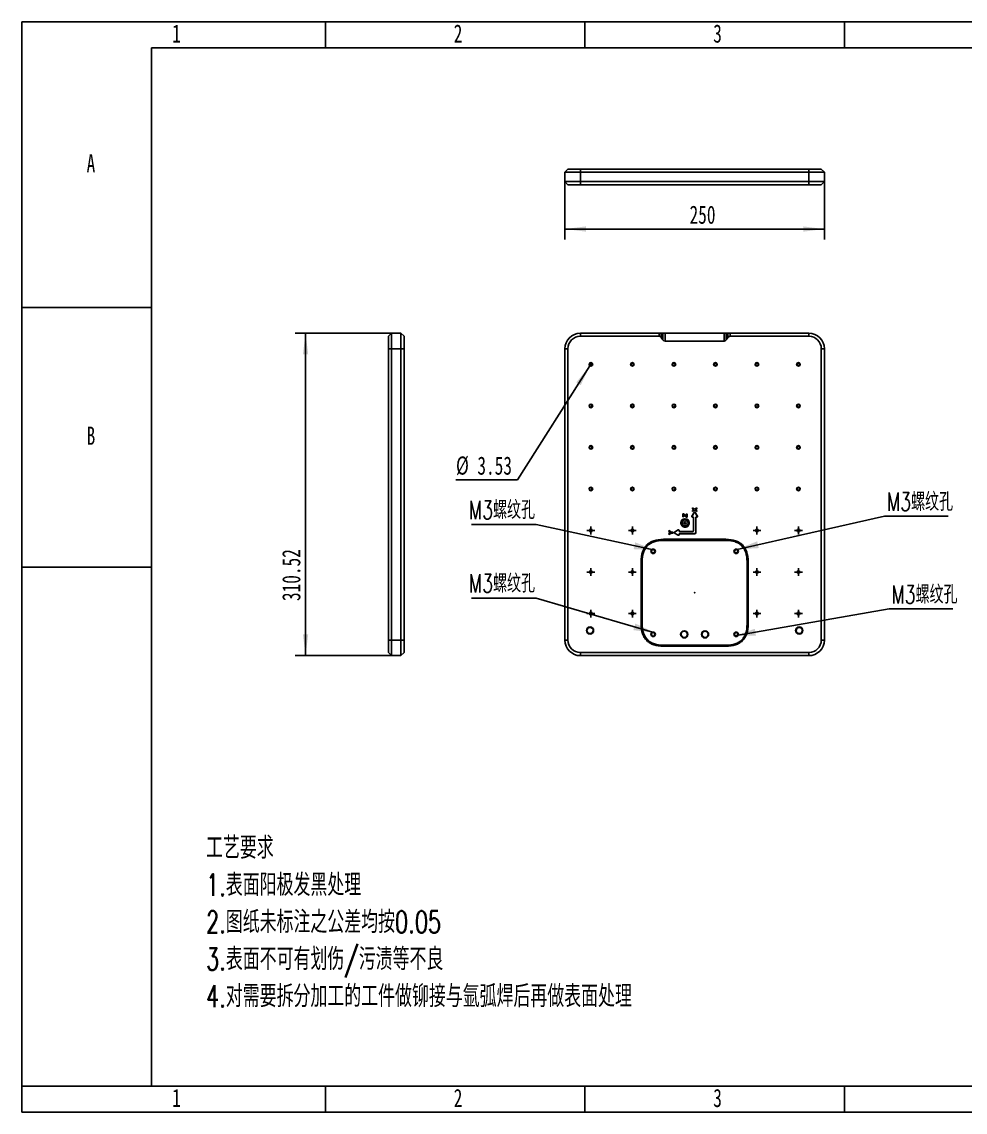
# Model space of a CAD drawing. Header units: millimetres. Extents: x 0 to 303, y 0 to 210.
# Drawn here: x 0 to 181.8, y 0 to 210 of the extents above; entities that cross this region are included whole.
import ezdxf

# ---------------------------------------------------------------- set-up
doc = ezdxf.new("R2010")
doc.units = ezdxf.units.MM
doc.header["$PDSIZE"] = -1
doc.layers.add('图框', color=7, linetype='Continuous')
doc.styles.add('SLDTEXTSTYLE0', font='TXT', dxfattribs={"width": 0.7, "bigfont": 'bigfont'})
doc.styles.add('SLDTEXTSTYLE3', font='TXT', dxfattribs={"width": 0.7})
doc.dimstyles.new('SLDDIMSTYLE0', dxfattribs={"dimtxt": 3.5, "dimasz": 4.08, "dimexe": 0, "dimexo": 0.0625, "dimgap": 0.875, "dimtad": 0, "dimtih": 1, "dimtoh": 1, "dimlfac": 5, "dimrnd": 1e-09, "dimzin": 12, "dimdsep": 46, "dimtxsty": 'SLDTEXTSTYLE3', "dimblk1": 'NONE', "dimsah": 1, "dimcen": 0, "dimadec": 0, "dimazin": 3, "dimtfac": 1, "dimtmove": 0, "dimatfit": 3, "dimldrblk": 'NONE', "dimfxl": 1, "dimfrac": 2, "dimtolj": 1, "dimtzin": 12, "dimarcsym": 0})
doc.dimstyles.new('SLDDIMSTYLE1', dxfattribs={"dimtxt": 0.18, "dimasz": 4.08, "dimexe": 0, "dimexo": 0.0625, "dimgap": 0, "dimtad": 0, "dimtih": 1, "dimtoh": 1, "dimdec": 0, "dimrnd": 1e-09, "dimzin": 0, "dimdsep": 46, "dimtxsty": 'Standard', "dimsah": 1, "dimcen": 0.09, "dimadec": 0, "dimazin": 0, "dimtfac": 4.08, "dimtdec": 0, "dimtofl": 0, "dimtmove": 0, "dimatfit": 3, "dimfxl": 1, "dimfrac": 2, "dimtolj": 1, "dimtzin": 0, "dimarcsym": 0})
doc.dimstyles.new('SLDDIMSTYLE2', dxfattribs={"dimtxt": 3.5, "dimasz": 4.08, "dimexe": 0, "dimexo": 0.0625, "dimgap": 0.875, "dimtad": 2, "dimlfac": 5, "dimrnd": 1e-09, "dimzin": 12, "dimdsep": 46, "dimtxsty": 'SLDTEXTSTYLE3', "dimsah": 1, "dimcen": 0.09, "dimadec": 0, "dimazin": 3, "dimtfac": 1, "dimtofl": 0, "dimtmove": 0, "dimatfit": 3, "dimfxl": 1, "dimfrac": 2, "dimtolj": 1, "dimtzin": 12, "dimarcsym": 0})

# ---------------------------------------------------------------- blocks, each defined once
blk = doc.blocks.new('_D')
at = {"layer": '图框'}
for p, q in [((109.44, 143.73), (95.5, 121.77)), ((109.82, 144.33), (109.44, 143.73)), ((95.5, 121.77), (83.65, 121.77))]:
    blk.add_line(p, q, dxfattribs=at)
blk.add_solid([(109.44, 143.73), (106.83, 140.56), (107.68, 140.01)], dxfattribs=at)
at = {"layer": '图框', "char_height": 3.5, "attachment_point": 1, "style": 'SLDTEXTSTYLE3'}
for s, insert in [('%%c', (83.65, 126.3)), ('3.53', (87.77, 126.28))]:
    blk.add_mtext(s, dxfattribs=dict(at, insert=insert))
blk = doc.blocks.new('_None')
blk = doc.blocks.new('SW_NOTE_0')
at = {"layer": '图框', "color": 0}
blk.add_line((12.27, 0), (0, 0), dxfattribs=at)
at = {"layer": '图框', "color": 0, "insert": (0.48, 4.54), "char_height": 3.5, "attachment_point": 1, "style": 'SLDTEXTSTYLE0'}
blk.add_mtext('M3螺纹孔', dxfattribs=at)
blk = doc.blocks.new('SW_NOTE_0_1')
at = {"layer": '图框', "color": 0}
blk.add_line((12.27, 0), (0, 0), dxfattribs=at)
at = {"layer": '图框', "color": 0, "insert": (0.49, 4.56), "char_height": 3.5, "attachment_point": 1, "style": 'SLDTEXTSTYLE0'}
blk.add_mtext('M3螺纹孔', dxfattribs=at)
blk = doc.blocks.new('SW_NOTE_0_2')
at = {"layer": '图框', "color": 0}
blk.add_line((-12.43, 0), (0, 0), dxfattribs=at)
at = {"layer": '图框', "color": 0, "insert": (-12.92, 4.58), "char_height": 3.5, "attachment_point": 1, "style": 'SLDTEXTSTYLE0'}
blk.add_mtext('M3螺纹孔', dxfattribs=at)
blk = doc.blocks.new('SW_NOTE_0_3')
at = {"layer": '图框', "color": 0}
blk.add_line((-12.43, 0), (0, 0), dxfattribs=at)
at = {"layer": '图框', "color": 0, "insert": (-12.92, 4.59), "char_height": 3.5, "attachment_point": 1, "style": 'SLDTEXTSTYLE0'}
blk.add_mtext('M3螺纹孔', dxfattribs=at)
blk = doc.blocks.new('SW_CENTERMARKSYMBOL_0')
at = {"layer": '图框', "color": 0}
for p, q in [((-0.5, 0), (-0.7529, 0)), ((0, 0), (-0.5, 0)), ((0, 0.5), (0, 0.7529)), ((0, 0), (0, 0.5)), ((0, 0), (0, -0.5)), ((0, 0), (0.5, 0)), ((0.5, 0), (0.7529, 0)), ((0, -0.5), (0, -0.7529))]:
    blk.add_line(p, q, dxfattribs=at)
blk = doc.blocks.new('SW_CENTERMARKSYMBOL_1')
at = {"layer": '图框', "color": 0}
for p, q in [((-0.5, 0), (-0.7529, 0)), ((0, 0), (-0.5, 0)), ((0, 0.5), (0, 0.7529)), ((0, 0), (0, 0.5)), ((0, 0), (0, -0.5)), ((0, 0), (0.5, 0)), ((0.5, 0), (0.7529, 0)), ((0, -0.5), (0, -0.7529))]:
    blk.add_line(p, q, dxfattribs=at)
blk = doc.blocks.new('SW_CENTERMARKSYMBOL_2')
at = {"layer": '图框', "color": 0}
for p, q in [((-0.5, 0), (-0.7529, 0)), ((0, 0), (-0.5, 0)), ((0, 0.5), (0, 0.7529)), ((0, 0), (0, 0.5)), ((0, 0), (0, -0.5)), ((0, 0), (0.5, 0)), ((0.5, 0), (0.7529, 0)), ((0, -0.5), (0, -0.7529))]:
    blk.add_line(p, q, dxfattribs=at)
blk = doc.blocks.new('SW_CENTERMARKSYMBOL_3')
at = {"layer": '图框', "color": 0}
for p, q in [((-0.5, 0), (-0.7529, 0)), ((0, 0), (-0.5, 0)), ((0, 0.5), (0, 0.7529)), ((0, 0), (0, 0.5)), ((0, 0), (0, -0.5)), ((0, 0), (0.5, 0)), ((0.5, 0), (0.7529, 0)), ((0, -0.5), (0, -0.7529))]:
    blk.add_line(p, q, dxfattribs=at)
blk = doc.blocks.new('SW_CENTERMARKSYMBOL_4')
at = {"layer": '图框', "color": 0}
for p, q in [((-0.5, 0), (-0.7529, 0)), ((0, 0), (-0.5, 0)), ((0, 0.5), (0, 0.7529)), ((0, 0), (0, 0.5)), ((0, 0), (0, -0.5)), ((0, 0), (0.5, 0)), ((0.5, 0), (0.7529, 0)), ((0, -0.5), (0, -0.7529))]:
    blk.add_line(p, q, dxfattribs=at)
blk = doc.blocks.new('SW_CENTERMARKSYMBOL_5')
at = {"layer": '图框', "color": 0}
for p, q in [((-0.5, 0), (-0.7529, 0)), ((0, 0), (-0.5, 0)), ((0, 0.5), (0, 0.7529)), ((0, 0), (0, 0.5)), ((0, 0), (0, -0.5)), ((0, 0), (0.5, 0)), ((0.5, 0), (0.7529, 0)), ((0, -0.5), (0, -0.7529))]:
    blk.add_line(p, q, dxfattribs=at)
blk = doc.blocks.new('SW_CENTERMARKSYMBOL_6')
at = {"layer": '图框', "color": 0}
for p, q in [((-0.5, 0), (-0.7529, 0)), ((0, 0), (-0.5, 0)), ((0, 0.5), (0, 0.7529)), ((0, 0), (0, 0.5)), ((0, 0), (0, -0.5)), ((0, 0), (0.5, 0)), ((0.5, 0), (0.7529, 0)), ((0, -0.5), (0, -0.7529))]:
    blk.add_line(p, q, dxfattribs=at)
blk = doc.blocks.new('SW_CENTERMARKSYMBOL_7')
at = {"layer": '图框', "color": 0}
for p, q in [((-0.5, 0), (-0.7529, 0)), ((0, 0), (-0.5, 0)), ((0, 0.5), (0, 0.7529)), ((0, 0), (0, 0.5)), ((0, 0), (0, -0.5)), ((0, 0), (0.5, 0)), ((0.5, 0), (0.7529, 0)), ((0, -0.5), (0, -0.7529))]:
    blk.add_line(p, q, dxfattribs=at)
blk = doc.blocks.new('SW_CENTERMARKSYMBOL_8')
at = {"layer": '图框', "color": 0}
for p, q in [((-0.5, 0), (-0.7529, 0)), ((0, 0), (-0.5, 0)), ((0, 0.5), (0, 0.7529)), ((0, 0), (0, 0.5)), ((0, 0), (0, -0.5)), ((0, 0), (0.5, 0)), ((0.5, 0), (0.7529, 0)), ((0, -0.5), (0, -0.7529))]:
    blk.add_line(p, q, dxfattribs=at)
blk = doc.blocks.new('SW_CENTERMARKSYMBOL_9')
at = {"layer": '图框', "color": 0}
for p, q in [((-0.5, 0), (-0.7529, 0)), ((0, 0), (-0.5, 0)), ((0, 0.5), (0, 0.7529)), ((0, 0), (0, 0.5)), ((0, 0), (0, -0.5)), ((0, 0), (0.5, 0)), ((0.5, 0), (0.7529, 0)), ((0, -0.5), (0, -0.7529))]:
    blk.add_line(p, q, dxfattribs=at)
blk = doc.blocks.new('SW_CENTERMARKSYMBOL_10')
at = {"layer": '图框', "color": 0}
for p, q in [((-0.5, 0), (-0.7529, 0)), ((0, 0), (-0.5, 0)), ((0, 0.5), (0, 0.7529)), ((0, 0), (0, 0.5)), ((0, 0), (0, -0.5)), ((0, 0), (0.5, 0)), ((0.5, 0), (0.7529, 0)), ((0, -0.5), (0, -0.7529))]:
    blk.add_line(p, q, dxfattribs=at)
blk = doc.blocks.new('SW_CENTERMARKSYMBOL_11')
at = {"layer": '图框', "color": 0}
for p, q in [((-0.5, 0), (-0.7529, 0)), ((0, 0), (-0.5, 0)), ((0, 0.5), (0, 0.7529)), ((0, 0), (0, 0.5)), ((0, 0), (0, -0.5)), ((0, 0), (0.5, 0)), ((0.5, 0), (0.7529, 0)), ((0, -0.5), (0, -0.7529))]:
    blk.add_line(p, q, dxfattribs=at)
blk = doc.blocks.new('_D_1')
at = {"layer": '图框'}
for p, q in [((71.25, 150.03), (52.67, 150.03)), ((54.67, 150.03), (54.67, 87.93)), ((71.25, 87.93), (52.67, 87.93))]:
    blk.add_line(p, q, dxfattribs=at)
for points in [[(54.67, 150.03), (54.16, 145.95), (55.18, 145.95)], [(54.67, 87.93), (55.18, 92.01), (54.16, 92.01)]]:
    blk.add_solid(points, dxfattribs=at)
at = {"layer": '图框', "insert": (50.16, 98.44), "char_height": 3.5, "attachment_point": 1, "rotation": 90, "style": 'SLDTEXTSTYLE3'}
blk.add_mtext('310.52', dxfattribs=at)
blk = doc.blocks.new('_D_2')
at = {"layer": '图框'}
for p, q in [((104.63, 179.23), (104.63, 168.09)), ((154.63, 179.23), (154.63, 168.09)), ((104.63, 170.09), (154.63, 170.09))]:
    blk.add_line(p, q, dxfattribs=at)
for points in [[(104.63, 170.09), (108.71, 169.58), (108.71, 170.6)], [(154.63, 170.09), (150.55, 170.6), (150.55, 169.58)]]:
    blk.add_solid(points, dxfattribs=at)
at = {"layer": '图框', "insert": (128.65, 174.6), "char_height": 3.5, "attachment_point": 1, "style": 'SLDTEXTSTYLE3'}
blk.add_mtext('250', dxfattribs=at)

msp = doc.modelspace()

# ---------------------------------------------------------------- linework, layer by layer
at = {"color": 7, "linetype": 'Continuous', "lineweight": 25}
for p, q in [((104.6308, 181.0272), (105.2308, 181.6272)), ((104.6308, 181.0272), (104.6308, 179.2272)), ((104.6308, 181.0272), (107.6308, 181.0272)), ((105.2308, 181.6272), (107.6308, 181.6272)), ((107.6308, 181.0272), (107.6308, 181.6272)), ((107.6308, 181.6272), (151.6308, 181.6272)), ((107.6308, 179.2272), (107.6308, 181.0272)), ((107.6308, 181.0272), (151.6308, 181.0272)), ((151.6308, 181.0272), (151.6308, 181.6272)), ((151.6308, 181.6272), (154.0308, 181.6272)), ((151.6308, 179.2272), (151.6308, 181.0272)), ((151.6308, 181.0272), (154.6308, 181.0272)), ((154.0308, 181.6272), (154.6308, 181.0272)), ((154.6308, 181.0272), (154.6308, 179.2272)), ((105.2308, 178.6272), (104.6308, 179.2272)), ((107.6308, 179.2272), (104.6308, 179.2272)), ((105.2308, 178.6272), (107.6308, 178.6272)), ((107.6308, 178.6272), (107.6308, 179.2272)), ((151.6308, 179.2272), (107.6308, 179.2272)), ((107.6308, 178.6272), (151.6308, 178.6272)), ((151.6308, 178.6272), (151.6308, 179.2272)), ((154.6308, 179.2272), (151.6308, 179.2272)), ((151.6308, 178.6272), (154.0308, 178.6272)), ((154.6308, 179.2272), (154.0308, 178.6272)), ((70.6498, 149.4288), (71.2498, 150.0288)), ((70.6498, 147.0288), (70.6498, 149.4288)), ((71.2498, 150.0288), (73.0498, 150.0288)), ((71.2498, 147.0288), (71.2498, 150.0288)), ((73.0498, 147.0288), (73.0498, 150.0288)), ((73.6498, 149.4288), (73.0498, 150.0288)), ((73.6498, 147.0288), (73.6498, 149.4288)), ((107.6308, 150.0288), (107.6308, 149.4288)), ((107.6308, 150.0288), (122.7823, 150.0288)), ((122.7823, 149.4288), (107.6308, 149.4288)), ((122.7823, 150.0288), (123.2066, 150.0288)), ((122.7823, 150.0288), (122.7823, 149.4288)), ((123.2066, 150.0288), (123.2066, 149.1803)), ((123.2066, 150.0288), (123.528, 150.0288)), ((123.528, 148.7257), (123.2066, 149.1803)), ((123.528, 148.7257), (123.528, 150.0288)), ((123.528, 150.0288), (123.9523, 150.0288)), ((123.9523, 148.4772), (123.9523, 150.0288)), ((123.9523, 150.0288), (135.3094, 150.0288)), ((135.3094, 150.0288), (135.7336, 150.0288)), ((135.3094, 150.0288), (135.3094, 148.4772)), ((135.7336, 150.0288), (135.7336, 148.7257)), ((135.7336, 150.0288), (136.0551, 150.0288)), ((136.0551, 149.1803), (135.7336, 148.7257)), ((136.0551, 149.1803), (136.0551, 150.0288)), ((136.0551, 150.0288), (136.4794, 150.0288)), ((136.4794, 149.4288), (136.4794, 150.0288)), ((136.4794, 150.0288), (151.6308, 150.0288)), ((151.6308, 149.4288), (136.4794, 149.4288)), ((151.6308, 149.4288), (151.6308, 150.0288)), ((71.2498, 147.0288), (70.6498, 147.0288)), ((70.6498, 90.9255), (70.6498, 147.0288)), ((71.2498, 147.0288), (73.0498, 147.0288)), ((71.2498, 90.9255), (71.2498, 147.0288)), ((73.6498, 147.0288), (73.0498, 147.0288)), ((73.0498, 90.9255), (73.0498, 147.0288)), ((73.6498, 90.9255), (73.6498, 147.0288)), ((104.6308, 147.0288), (104.6308, 90.9255)), ((104.6308, 147.0288), (105.2308, 147.0288)), ((105.2308, 147.0288), (105.2308, 90.9255)), ((135.3094, 148.4772), (123.9523, 148.4772)), ((154.0308, 90.9255), (154.0308, 147.0288)), ((154.6308, 147.0288), (154.0308, 147.0288)), ((154.6308, 90.9255), (154.6308, 147.0288)), ((109.3891, 143.9545), (109.2935, 143.9251)), ((117.3891, 143.9545), (117.2935, 143.9251)), ((125.3891, 143.9545), (125.2935, 143.9251)), ((133.3891, 143.9545), (133.2935, 143.9251)), ((141.3891, 143.9545), (141.2935, 143.9251)), ((149.3891, 143.9545), (149.2935, 143.9251)), ((109.3891, 135.9545), (109.2935, 135.9251)), ((117.3891, 135.9545), (117.2935, 135.9251)), ((125.3891, 135.9545), (125.2935, 135.9251)), ((133.3891, 135.9545), (133.2935, 135.9251)), ((141.3891, 135.9545), (141.2935, 135.9251)), ((149.3891, 135.9545), (149.2935, 135.9251)), ((109.3891, 127.9545), (109.2935, 127.9251)), ((117.3891, 127.9545), (117.2935, 127.9251)), ((125.3891, 127.9545), (125.2935, 127.9251)), ((133.3891, 127.9545), (133.2935, 127.9251)), ((141.3891, 127.9545), (141.2935, 127.9251)), ((149.3891, 127.9545), (149.2935, 127.9251)), ((109.3891, 119.9545), (109.2935, 119.9251)), ((117.3891, 119.9545), (117.2935, 119.9251)), ((125.3891, 119.9545), (125.2935, 119.9251)), ((133.3891, 119.9545), (133.2935, 119.9251)), ((141.3891, 119.9545), (141.2935, 119.9251)), ((149.3891, 119.9545), (149.2935, 119.9251)), ((129.5986, 116.1448), (129.2108, 116.3785)), ((129.2108, 116.1886), (129.2108, 116.3785)), ((129.2308, 116.3431), (129.2108, 116.3785)), ((129.2308, 116.2005), (129.2108, 116.1886)), ((129.2108, 116.1886), (129.4763, 116.0441)), ((129.4763, 116.0441), (129.2108, 115.9017)), ((129.2108, 115.7051), (129.6055, 115.9385)), ((129.2108, 115.7051), (129.2108, 115.9017)), ((129.2308, 115.8897), (129.2108, 115.9017)), ((129.2308, 115.7402), (129.2108, 115.7051)), ((129.5984, 116.1216), (129.2308, 116.3431)), ((129.2308, 116.2005), (129.2308, 116.3431)), ((129.2308, 116.2005), (129.5184, 116.044)), ((129.5184, 116.044), (129.2308, 115.8897)), ((129.2308, 115.7402), (129.6053, 115.9616)), ((129.2308, 115.7402), (129.2308, 115.8897)), ((129.5184, 116.044), (129.4763, 116.0441)), ((130.0308, 116.3686), (129.5984, 116.1216)), ((129.5984, 116.1216), (129.5986, 116.1448)), ((130.0508, 116.403), (129.5986, 116.1448)), ((129.6053, 115.9616), (129.6055, 115.9385)), ((129.6053, 115.9616), (130.0308, 115.7205)), ((129.6055, 115.9385), (130.0508, 115.6861)), ((129.6911, 116.0416), (130.0308, 116.219)), ((129.6911, 116.0416), (129.7342, 116.0416)), ((130.0308, 115.8631), (129.6911, 116.0416)), ((129.7342, 116.0416), (130.0508, 116.2069)), ((130.0508, 115.8752), (129.7342, 116.0416)), ((130.0308, 116.3686), (130.0508, 116.403)), ((130.0308, 116.3686), (130.0308, 116.219)), ((130.0308, 116.219), (130.0508, 116.2069)), ((130.0308, 115.8631), (130.0508, 115.8752)), ((130.0308, 115.8631), (130.0308, 115.7205)), ((130.0508, 115.6861), (130.0308, 115.7205)), ((130.0508, 116.403), (130.0508, 116.2069)), ((130.0508, 115.8752), (130.0508, 115.6861)), ((127.4845, 115.2173), (127.3528, 115.2173)), ((127.3528, 115.2173), (127.3528, 114.6637)), ((127.3528, 115.2173), (127.3728, 115.1973)), ((127.3728, 114.6837), (127.3528, 114.6637)), ((127.3528, 114.6637), (127.5018, 114.6637)), ((127.4783, 115.1973), (127.3728, 115.1973)), ((127.3728, 115.1973), (127.3728, 114.6837)), ((127.3728, 114.6837), (127.4818, 114.6837)), ((127.4845, 115.2173), (127.4783, 115.1973)), ((128.0615, 114.7961), (127.4783, 115.1973)), ((127.4818, 114.6837), (127.4818, 115.0489)), ((127.4818, 115.0489), (127.5018, 115.0107)), ((127.4818, 115.0489), (128.0685, 114.6419)), ((127.4818, 114.6837), (127.5018, 114.6637)), ((128.0415, 114.8342), (127.4845, 115.2173)), ((127.5018, 115.0107), (128.0622, 114.6219)), ((127.5018, 114.6637), (127.5018, 115.0107)), ((127.589, 113.4207), (127.5699, 113.4149)), ((128.1928, 115.2033), (128.0415, 115.2223)), ((128.0415, 115.2223), (128.0415, 114.8342)), ((128.0615, 115.1996), (128.0415, 115.2223)), ((128.0615, 114.7961), (128.0415, 114.8342)), ((128.1728, 115.1857), (128.0615, 115.1996)), ((128.0615, 115.1996), (128.0615, 114.7961)), ((128.0622, 114.6219), (128.0685, 114.6419)), ((128.0622, 114.6219), (128.1928, 114.6219)), ((128.0685, 114.6419), (128.1728, 114.6419)), ((128.1728, 115.1857), (128.1928, 115.2033)), ((128.1728, 114.6419), (128.1728, 115.1857)), ((128.1928, 114.6219), (128.1728, 114.6419)), ((128.1928, 114.6219), (128.1928, 115.2033)), ((129.5279, 115.4962), (129.1046, 114.7906)), ((129.1046, 114.7906), (129.1217, 114.7803)), ((129.5451, 115.4859), (129.1217, 114.7803)), ((129.2075, 114.6088), (129.2075, 114.6288)), ((129.3308, 114.6288), (129.2075, 114.6288)), ((129.3308, 114.6088), (129.2075, 114.6088)), ((129.3308, 114.6288), (129.3308, 114.6088)), ((129.4108, 112.0288), (129.4108, 114.5288)), ((129.4108, 114.5288), (129.4308, 114.5288)), ((129.4308, 112.0288), (129.4308, 114.5288)), ((129.5451, 115.4859), (129.5279, 115.4962)), ((129.7166, 115.4859), (129.7337, 115.4962)), ((130.14, 114.7803), (129.7166, 115.4859)), ((130.1571, 114.7906), (129.7337, 115.4962)), ((129.8308, 114.5288), (129.8308, 111.6288)), ((129.8308, 114.5288), (129.8508, 114.5288)), ((129.8508, 114.5288), (129.8508, 111.6288)), ((129.9308, 114.6088), (129.9308, 114.6288)), ((130.0542, 114.6288), (129.9308, 114.6288)), ((130.0542, 114.6088), (129.9308, 114.6088)), ((130.0542, 114.6088), (130.0542, 114.6288)), ((130.14, 114.7803), (130.1571, 114.7906)), ((125.1943, 111.7194), (124.6753, 112.0008)), ((124.6753, 111.8135), (124.6753, 112.0008)), ((124.6753, 112.0008), (124.6953, 111.9672)), ((124.6953, 111.8258), (124.6753, 111.8135)), ((124.6753, 111.8135), (125.0299, 111.6346)), ((125.0299, 111.6346), (124.6753, 111.4579)), ((124.6753, 111.2635), (125.1955, 111.5449)), ((124.6753, 111.2635), (124.6753, 111.4579)), ((124.6753, 111.4579), (124.6953, 111.4455)), ((125.1893, 111.6994), (124.6953, 111.9672)), ((124.6953, 111.8258), (124.6953, 111.9672)), ((124.6953, 111.8258), (125.0745, 111.6345)), ((125.0745, 111.6345), (124.6953, 111.4455)), ((124.6953, 111.2971), (125.1904, 111.5649)), ((124.6953, 111.2971), (124.6953, 111.4455)), ((125.0745, 111.6345), (125.0299, 111.6346)), ((125.1893, 111.6994), (125.1943, 111.7194)), ((125.1893, 111.6994), (125.4953, 111.6994)), ((125.1955, 111.5449), (125.1904, 111.5649)), ((125.4953, 111.5649), (125.1904, 111.5649)), ((125.1943, 111.7194), (125.5153, 111.7194)), ((125.5153, 111.5449), (125.1955, 111.5449)), ((125.4953, 111.6994), (125.5153, 111.7194)), ((125.4953, 111.6994), (125.4953, 111.5649)), ((125.5153, 111.5449), (125.4953, 111.5649)), ((125.5153, 111.7194), (125.5153, 111.5449)), ((126.4691, 112.1551), (125.7635, 111.7317)), ((125.7737, 111.7146), (125.7635, 111.7317)), ((125.7635, 111.5259), (125.7737, 111.5431)), ((125.7635, 111.5259), (126.4691, 111.1025)), ((126.4794, 112.1379), (125.7737, 111.7146)), ((125.7737, 111.5431), (126.4794, 111.1197)), ((126.4794, 112.1379), (126.4691, 112.1551)), ((126.6308, 112.0522), (126.6308, 111.9288)), ((126.6508, 112.0522), (126.6308, 112.0522)), ((126.6508, 111.9288), (126.6308, 111.9288)), ((126.6308, 111.3288), (126.6308, 111.2054)), ((126.6308, 111.3288), (126.6508, 111.3288)), ((126.6508, 112.0522), (126.6508, 111.9288)), ((126.6508, 111.3288), (126.6508, 111.2054)), ((126.7308, 111.8488), (129.2308, 111.8488)), ((126.7308, 111.8288), (126.7308, 111.8488)), ((126.7308, 111.8288), (129.2308, 111.8288)), ((126.7308, 111.4088), (126.7308, 111.4288)), ((129.6308, 111.4288), (126.7308, 111.4288)), ((129.6308, 111.4088), (126.7308, 111.4088)), ((127.0155, 113.2444), (126.9963, 113.2386)), ((127.2066, 113.3032), (127.2258, 113.3091)), ((129.2308, 111.8488), (129.2308, 111.8288)), ((129.4308, 112.0288), (129.4108, 112.0288)), ((129.6308, 111.4288), (129.6308, 111.4088)), ((129.8508, 111.6288), (129.8308, 111.6288)), ((123.6308, 110.3288), (135.6308, 110.3288)), ((123.6308, 110.1288), (123.6308, 110.3288)), ((123.6308, 110.1288), (135.6308, 110.1288)), ((124.6953, 111.2971), (124.6753, 111.2635)), ((126.4794, 111.1197), (126.4691, 111.1025)), ((126.6508, 111.2054), (126.6308, 111.2054)), ((135.6308, 110.1288), (135.6308, 110.3288)), ((121.3123, 107.9309), (121.2168, 107.9015)), ((137.3123, 107.9309), (137.2168, 107.9015)), ((119.3308, 94.0288), (119.3308, 106.0288)), ((119.5308, 106.0288), (119.3308, 106.0288)), ((119.5308, 94.0288), (119.5308, 106.0288)), ((139.7308, 106.0288), (139.7308, 94.0288)), ((139.7308, 106.0288), (139.9308, 106.0288)), ((139.9308, 106.0288), (139.9308, 94.0288)), ((108.9, 92.5919), (108.8044, 92.5625)), ((119.3308, 94.0288), (119.5308, 94.0288)), ((139.7308, 94.0288), (139.9308, 94.0288)), ((149.2147, 92.5919), (149.1191, 92.5625)), ((70.6498, 88.5255), (70.6498, 90.9255)), ((70.6498, 90.9255), (71.2498, 90.9255)), ((71.2498, 90.9255), (73.0498, 90.9255)), ((71.2498, 87.9255), (71.2498, 90.9255)), ((73.0498, 90.9255), (73.0498, 87.9255)), ((73.0498, 90.9255), (73.6498, 90.9255)), ((73.6498, 88.5255), (73.6498, 90.9255)), ((104.6308, 90.9255), (105.2308, 90.9255)), ((121.3123, 91.9309), (121.2168, 91.9015)), ((127.0573, 91.8525), (126.9617, 91.8231)), ((131.0573, 91.8525), (130.9617, 91.8231)), ((137.3123, 91.9309), (137.2168, 91.9015)), ((154.0308, 90.9255), (154.6308, 90.9255)), ((71.2498, 87.9255), (70.6498, 88.5255)), ((73.6498, 88.5255), (73.0498, 87.9255)), ((107.6308, 88.5255), (151.6308, 88.5255)), ((107.6308, 87.9255), (107.6308, 88.5255)), ((135.6308, 89.9288), (123.6308, 89.9288)), ((123.6308, 89.9288), (123.6308, 89.7288)), ((135.6308, 89.7288), (123.6308, 89.7288)), ((135.6308, 89.9288), (135.6308, 89.7288)), ((151.6308, 87.9255), (151.6308, 88.5255)), ((73.0498, 87.9255), (71.2498, 87.9255)), ((107.6308, 87.9255), (151.6308, 87.9255))]:
    msp.add_line(p, q, dxfattribs=at)
at = {"color": 7, "linetype": 'Continuous'}
for q in [(129.6308, 100.0899), (129.6614, 100.0288)]:
    msp.add_line((129.6308, 100.0288), q, dxfattribs=at)
at = {"color": 7, "linetype": 'Continuous', "lineweight": 25}
for centre, radius in [((109.6308, 144.0288), 0.3529), ((117.6308, 144.0288), 0.3529), ((125.6308, 144.0288), 0.3529), ((133.6308, 144.0288), 0.3529), ((141.6308, 144.0288), 0.3529), ((149.6308, 144.0288), 0.3529), ((109.6308, 136.0288), 0.3529), ((117.6308, 136.0288), 0.3529), ((125.6308, 136.0288), 0.3529), ((133.6308, 136.0288), 0.3529), ((141.6308, 136.0288), 0.3529), ((149.6308, 136.0288), 0.3529), ((109.6308, 128.0288), 0.3529), ((117.6308, 128.0288), 0.3529), ((125.6308, 128.0288), 0.3529), ((133.6308, 128.0288), 0.3529), ((141.6308, 128.0288), 0.3529), ((149.6308, 128.0288), 0.3529), ((109.6308, 120.0288), 0.3529), ((117.6308, 120.0288), 0.3529), ((125.6308, 120.0288), 0.3529), ((133.6308, 120.0288), 0.3529), ((141.6308, 120.0288), 0.3529), ((149.6308, 120.0288), 0.3529), ((127.7802, 113.4795), 0.82), ((127.7802, 113.4795), 0.58), ((127.7802, 113.4795), 0.22), ((109.6308, 112.0288), 0.2529), ((117.6308, 112.0288), 0.2529), ((141.6308, 112.0288), 0.2529), ((149.6308, 112.0288), 0.2529), ((121.6308, 108.0288), 0.4332), ((137.6308, 108.0288), 0.4332), ((109.6308, 104.0288), 0.2529), ((117.6308, 104.0288), 0.2529), ((141.6308, 104.0288), 0.2529), ((149.6308, 104.0288), 0.2529), ((109.6308, 96.0288), 0.2529), ((117.6308, 96.0288), 0.2529), ((141.6308, 96.0288), 0.2529), ((149.6308, 96.0288), 0.2529), ((109.4735, 92.7681), 0.7), ((121.6308, 92.0288), 0.4332), ((127.6308, 92.0288), 0.7), ((131.6308, 92.0288), 0.7), ((137.6308, 92.0288), 0.4332), ((149.7882, 92.7681), 0.7)]:
    msp.add_circle(centre, radius, dxfattribs=at)
for centre, radius, start, end in [((107.6308, 147.0288), 3, 90, 180), ((107.6308, 147.0288), 2.4, 90, 180), ((151.6308, 147.0288), 3, 0, 90), ((151.6308, 147.0288), 2.4, 0, 90), ((109.6308, 144.0288), 0.2529, 197.08631, 180), ((109.6308, 144.0288), 0.2529, 180, 197.08631), ((117.6308, 144.0288), 0.2529, 197.08631, 180), ((117.6308, 144.0288), 0.2529, 180, 197.08631), ((125.6308, 144.0288), 0.2529, 197.08631, 180), ((125.6308, 144.0288), 0.2529, 180, 197.08631), ((133.6308, 144.0288), 0.2529, 197.08631, 180), ((133.6308, 144.0288), 0.2529, 180, 197.08631), ((141.6308, 144.0288), 0.2529, 197.08631, 180), ((141.6308, 144.0288), 0.2529, 180, 197.08631), ((149.6308, 144.0288), 0.2529, 197.08631, 180), ((149.6308, 144.0288), 0.2529, 180, 197.08631), ((109.6308, 136.0288), 0.2529, 197.08631, 180), ((109.6308, 136.0288), 0.2529, 180, 197.08631), ((117.6308, 136.0288), 0.2529, 197.08631, 180), ((117.6308, 136.0288), 0.2529, 180, 197.08631), ((125.6308, 136.0288), 0.2529, 197.08631, 180), ((125.6308, 136.0288), 0.2529, 180, 197.08631), ((133.6308, 136.0288), 0.2529, 197.08631, 180), ((133.6308, 136.0288), 0.2529, 180, 197.08631), ((141.6308, 136.0288), 0.2529, 197.08631, 180), ((141.6308, 136.0288), 0.2529, 180, 197.08631), ((149.6308, 136.0288), 0.2529, 197.08631, 180), ((149.6308, 136.0288), 0.2529, 180, 197.08631), ((109.6308, 128.0288), 0.2529, 197.08631, 180), ((117.6308, 128.0288), 0.2529, 197.08631, 180), ((125.6308, 128.0288), 0.2529, 197.08631, 180), ((133.6308, 128.0288), 0.2529, 197.08631, 180), ((141.6308, 128.0288), 0.2529, 197.08631, 180), ((149.6308, 128.0288), 0.2529, 197.08631, 180), ((109.6308, 128.0288), 0.2529, 180, 197.08631), ((117.6308, 128.0288), 0.2529, 180, 197.08631), ((125.6308, 128.0288), 0.2529, 180, 197.08631), ((133.6308, 128.0288), 0.2529, 180, 197.08631), ((141.6308, 128.0288), 0.2529, 180, 197.08631), ((149.6308, 128.0288), 0.2529, 180, 197.08631), ((109.6308, 120.0288), 0.2529, 197.08631, 180), ((109.6308, 120.0288), 0.2529, 180, 197.08631), ((117.6308, 120.0288), 0.2529, 197.08631, 180), ((117.6308, 120.0288), 0.2529, 180, 197.08631), ((125.6308, 120.0288), 0.2529, 197.08631, 180), ((125.6308, 120.0288), 0.2529, 180, 197.08631), ((133.6308, 120.0288), 0.2529, 197.08631, 180), ((133.6308, 120.0288), 0.2529, 180, 197.08631), ((141.6308, 120.0288), 0.2529, 197.08631, 180), ((141.6308, 120.0288), 0.2529, 180, 197.08631), ((149.6308, 120.0288), 0.2529, 197.08631, 180), ((149.6308, 120.0288), 0.2529, 180, 197.08631), ((129.6308, 115.4345), 0.12, 30.963757, 149.036243), ((129.6308, 115.4345), 0.1, 30.963757, 149.036243), ((127.7802, 113.4795), 0.8, 197.08631, 180), ((127.7802, 113.4795), 0.8, 180, 197.08631), ((127.7802, 113.4795), 0.6, 197.08631, 180), ((127.7802, 113.4795), 0.6, 180, 197.08631), ((127.7802, 113.4795), 0.2, 197.08631, 180), ((127.7802, 113.4795), 0.2, 180, 197.08631), ((129.3308, 114.5288), 0.1, 0, 90), ((129.3308, 114.5288), 0.08, 0, 90), ((129.9308, 114.5288), 0.1, 90, 180), ((129.9308, 114.5288), 0.08, 90, 180), ((125.8252, 111.6288), 0.12, 120.963757, 239.036243), ((125.8252, 111.6288), 0.1, 120.963757, 239.036243), ((126.7308, 111.9288), 0.1, 180, 270), ((126.7308, 111.3288), 0.1, 90, 180), ((126.7308, 111.9288), 0.08, 180, 270), ((126.7308, 111.3288), 0.08, 90, 180), ((129.2308, 112.0288), 0.18, 270, 0), ((129.2308, 112.0288), 0.2, 270, 0), ((129.6308, 111.6288), 0.22, 270, 0), ((129.6308, 111.6288), 0.2, 270, 0), ((121.6308, 108.0288), 0.3332, 197.08631, 180), ((121.6308, 108.0288), 0.3332, 180, 197.08631), ((137.6308, 108.0288), 0.3332, 197.08631, 180), ((137.6308, 108.0288), 0.3332, 180, 197.08631), ((109.4735, 92.7681), 0.6, 197.08631, 180), ((109.4735, 92.7681), 0.6, 180, 197.08631), ((127.6308, 92.0288), 0.6, 0, 197.08631), ((131.6308, 92.0288), 0.6, 0, 197.08631), ((149.7882, 92.7681), 0.6, 197.08631, 180), ((149.7882, 92.7681), 0.6, 180, 197.08631), ((107.6308, 90.9255), 3, 180, 270), ((107.6308, 90.9255), 2.4, 180, 270), ((121.6308, 92.0288), 0.3332, 197.08631, 180), ((121.6308, 92.0288), 0.3332, 180, 197.08631), ((127.6308, 92.0288), 0.6, 197.08631, 0), ((131.6308, 92.0288), 0.6, 197.08631, 0), ((137.6308, 92.0288), 0.3332, 197.08631, 180), ((137.6308, 92.0288), 0.3332, 180, 197.08631), ((151.6308, 90.9255), 2.4, 270, 360), ((151.6308, 90.9255), 3, 270, 360)]:
    msp.add_arc(centre, radius, start, end, dxfattribs=at)
at = {"color": 7, "linetype": 'Continuous', "lineweight": 25, "extrusion": (-1.0812e-08, -1.84577e-08, 1)}
msp.add_ellipse((122.7823, 148.5803), major_axis=(0, -0.8485, 0), ratio=0.7071035, start_param=2.35620598, end_param=3.14159834, dxfattribs=at)
at = {"color": 7, "linetype": 'Continuous', "lineweight": 25, "extrusion": (1.08121e-08, -1.84579e-08, 1)}
msp.add_ellipse((136.4794, 148.5803), major_axis=(0, -0.8485, 0), ratio=0.7071035, start_param=3.14158697, end_param=3.92697933, dxfattribs=at)
at = {"color": 7, "linetype": 'Continuous', "lineweight": 25, "extrusion": (-1.58359e-13, -1.84769e-08, 1)}
msp.add_ellipse((123.9523, 149.3257), major_axis=(0, 0.8485, 0), ratio=0.7071035, start_param=2.35620598, end_param=3.14159834, dxfattribs=at)
at = {"color": 7, "linetype": 'Continuous', "lineweight": 25, "extrusion": (1.58356e-13, -1.84766e-08, 1)}
msp.add_ellipse((135.3094, 149.3257), major_axis=(0, 0.8485, 0), ratio=0.7071035, start_param=3.14158697, end_param=3.92697933, dxfattribs=at)
at = {"color": 7, "linetype": 'Continuous', "lineweight": 25}
for points, knots in [([(129.1046, 114.7906), (129.0825, 114.752), (129.0826, 114.7042), (129.1139, 114.6505), (129.1373, 114.6281), (129.1714, 114.6137), (129.1893, 114.6099), (129.1971, 114.6091), (129.2023, 114.6087), (129.2049, 114.6082), (129.2075, 114.6088)], [0, 0, 0, 0, 0.5, 0.5, 0.75, 0.875, 0.9375, 0.96875, 0.96875, 1, 1, 1, 1]), ([(129.1217, 114.7803), (129.1126, 114.7652), (129.1077, 114.7477), (129.1072, 114.7125), (129.1118, 114.6949), (129.1291, 114.6642), (129.1419, 114.6513), (129.1723, 114.6336), (129.1899, 114.6288), (129.2075, 114.6288)], [0, 0, 0, 0, 0.25, 0.25, 0.5, 0.5, 0.75, 0.75, 1, 1, 1, 1]), ([(130.0542, 114.6088), (130.0986, 114.6097), (130.1395, 114.6344), (130.1695, 114.6889), (130.1767, 114.7205), (130.1715, 114.7571), (130.1655, 114.7744), (130.1622, 114.7815), (130.1599, 114.7862), (130.159, 114.7886), (130.1571, 114.7906)], [0, 0, 0, 0, 0.5, 0.5, 0.75, 0.875, 0.9375, 0.96875, 0.96875, 1, 1, 1, 1]), ([(130.0542, 114.6288), (130.0718, 114.6288), (130.0894, 114.6336), (130.1198, 114.6513), (130.1326, 114.6642), (130.1499, 114.6949), (130.1544, 114.7125), (130.154, 114.7477), (130.149, 114.7652), (130.14, 114.7803)], [0, 0, 0, 0, 0.25, 0.25, 0.5, 0.5, 0.75, 0.75, 1, 1, 1, 1]), ([(126.6508, 112.0522), (126.6499, 112.0966), (126.6253, 112.1375), (126.5707, 112.1675), (126.5391, 112.1747), (126.5025, 112.1695), (126.4852, 112.1635), (126.4781, 112.1602), (126.4735, 112.1579), (126.471, 112.157), (126.4691, 112.1551)], [0, 0, 0, 0, 0.5, 0.5, 0.75, 0.875, 0.9375, 0.96875, 0.96875, 1, 1, 1, 1]), ([(126.6308, 112.0522), (126.6308, 112.0698), (126.6261, 112.0874), (126.6084, 112.1178), (126.5954, 112.1306), (126.5648, 112.1479), (126.5472, 112.1524), (126.512, 112.152), (126.4945, 112.147), (126.4794, 112.1379)], [0, 0, 0, 0, 0.25, 0.25, 0.5, 0.5, 0.75, 0.75, 1, 1, 1, 1]), ([(119.3308, 106.0288), (119.3308, 106.7205), (119.4172, 107.3367), (119.6863, 108.1435), (119.7992, 108.3926), (120.0734, 108.8493), (120.2344, 109.0567), (120.6028, 109.4249), (120.8098, 109.5856), (121.2662, 109.8593), (121.5154, 109.9724), (122.3224, 110.2419), (122.939, 110.3288), (123.6308, 110.3288)], [0, 0, 0, 0, 0.25, 0.25, 0.375, 0.375, 0.5, 0.5, 0.625, 0.625, 0.75, 0.75, 1, 1, 1, 1]), ([(119.5308, 106.0288), (119.5308, 106.6946), (119.6128, 107.2826), (119.8636, 108.0471), (119.9685, 108.2822), (120.2224, 108.7125), (120.3716, 108.908), (120.8853, 109.4301), (121.3154, 109.6922), (122.3467, 110.0416), (122.9479, 110.1288), (123.6308, 110.1288)], [0, 0, 0, 0, 0.25, 0.25, 0.375, 0.375, 0.5, 0.5, 0.75, 0.75, 1, 1, 1, 1]), ([(126.4691, 111.1025), (126.5076, 111.0805), (126.5554, 111.0806), (126.6092, 111.1119), (126.6316, 111.1353), (126.646, 111.1694), (126.6498, 111.1873), (126.6506, 111.195), (126.651, 111.2002), (126.6514, 111.2028), (126.6508, 111.2054)], [0, 0, 0, 0, 0.5, 0.5, 0.75, 0.875, 0.9375, 0.96875, 0.96875, 1, 1, 1, 1]), ([(126.4794, 111.1197), (126.4945, 111.1106), (126.512, 111.1057), (126.5472, 111.1052), (126.5648, 111.1097), (126.5954, 111.1271), (126.6084, 111.1399), (126.6261, 111.1703), (126.6308, 111.1878), (126.6308, 111.2054)], [0, 0, 0, 0, 0.25, 0.25, 0.5, 0.5, 0.75, 0.75, 1, 1, 1, 1]), ([(135.6308, 110.3288), (136.3225, 110.3288), (136.9387, 110.2425), (137.7455, 109.9734), (137.9946, 109.8604), (138.4513, 109.5863), (138.6587, 109.4252), (139.0269, 109.0568), (139.1876, 108.8498), (139.4614, 108.3935), (139.5744, 108.1443), (139.8439, 107.3373), (139.9308, 106.7206), (139.9308, 106.0288)], [0, 0, 0, 0, 0.25, 0.25, 0.375, 0.375, 0.5, 0.5, 0.625, 0.625, 0.75, 0.75, 1, 1, 1, 1]), ([(135.6308, 110.1288), (136.2966, 110.1288), (136.8846, 110.0468), (137.6491, 109.796), (137.8842, 109.6911), (138.3145, 109.4373), (138.51, 109.288), (139.0321, 108.7743), (139.2943, 108.3442), (139.6436, 107.3129), (139.7308, 106.7117), (139.7308, 106.0288)], [0, 0, 0, 0, 0.25, 0.25, 0.375, 0.375, 0.5, 0.5, 0.75, 0.75, 1, 1, 1, 1]), ([(123.6308, 89.7288), (122.9391, 89.7288), (122.3229, 89.8152), (121.5162, 90.0843), (121.267, 90.1972), (120.8103, 90.4713), (120.6029, 90.6324), (120.2347, 91.0008), (120.0741, 91.2078), (119.8003, 91.6642), (119.6873, 91.9133), (119.4178, 92.7204), (119.3308, 93.337), (119.3308, 94.0288)], [0, 0, 0, 0, 0.25, 0.25, 0.375, 0.375, 0.5, 0.5, 0.625, 0.625, 0.75, 0.75, 1, 1, 1, 1]), ([(123.6308, 89.9288), (122.9651, 89.9288), (122.377, 90.0108), (121.6126, 90.2616), (121.3774, 90.3665), (120.9471, 90.6204), (120.7516, 90.7696), (120.2295, 91.2833), (119.9674, 91.7134), (119.6181, 92.7447), (119.5308, 93.3459), (119.5308, 94.0288)], [0, 0, 0, 0, 0.25, 0.25, 0.375, 0.375, 0.5, 0.5, 0.75, 0.75, 1, 1, 1, 1]), ([(139.9308, 94.0288), (139.9308, 93.3371), (139.8445, 92.7209), (139.5754, 91.9141), (139.4624, 91.665), (139.1883, 91.2083), (139.0272, 91.0009), (138.6588, 90.6327), (138.4518, 90.4721), (137.9955, 90.1983), (137.7463, 90.0853), (136.9393, 89.8158), (136.3226, 89.7288), (135.6308, 89.7288)], [0, 0, 0, 0, 0.25, 0.25, 0.375, 0.375, 0.5, 0.5, 0.625, 0.625, 0.75, 0.75, 1, 1, 1, 1]), ([(139.7308, 94.0288), (139.7308, 93.363), (139.6488, 92.775), (139.3981, 92.0106), (139.2931, 91.7754), (139.0393, 91.3451), (138.8901, 91.1496), (138.3763, 90.6275), (137.9462, 90.3654), (136.9149, 90.016), (136.3137, 89.9288), (135.6308, 89.9288)], [0, 0, 0, 0, 0.25, 0.25, 0.375, 0.375, 0.5, 0.5, 0.75, 0.75, 1, 1, 1, 1])]:
    msp.add_open_spline(points, degree=3, knots=knots, dxfattribs=at)
at = {"color": 7, "linetype": 'Continuous'}
msp.add_point((129.6308, 100.0288), dxfattribs=at)
at = {"layer": '图框'}
for p, q in [((0, 0), (0, 210)), ((0, 210), (297, 210)), ((58.5, 210), (58.5, 205)), ((108.5, 210), (108.5, 205)), ((0, 155), (25, 155)), ((0, 5), (25, 5)), ((58.5, 0), (58.5, 5)), ((108.5, 0), (108.5, 5)), ((0, 0), (297, 0))]:
    msp.add_line(p, q, dxfattribs=at)
at = {"layer": '图框', "lineweight": 25}
for p, q in [((158.5, 210), (158.5, 205)), ((0, 105), (25, 105)), ((25, 5), (292, 5)), ((158.5, 0), (158.5, 5))]:
    msp.add_line(p, q, dxfattribs=at)
at = {"layer": '图框', "linetype": 'Continuous', "lineweight": 25}
for p, q in [((25, 5), (25, 205)), ((25, 205), (292, 205))]:
    msp.add_line(p, q, dxfattribs=at)

# ---------------------------------------------------------------- block references
at = {"layer": '图框'}
for name, p in [('SW_NOTE_0_2', (99.0921, 113.16)), ('SW_NOTE_0_1', (166.22, 114.76)), ('SW_CENTERMARKSYMBOL_4', (109.6308, 112.0288)), ('SW_CENTERMARKSYMBOL_10', (117.6308, 112.0288)), ('SW_CENTERMARKSYMBOL_6', (141.6308, 112.0288)), ('SW_CENTERMARKSYMBOL_0', (149.6308, 112.0288)), ('SW_NOTE_0_3', (99.0921, 99)), ('SW_CENTERMARKSYMBOL_2', (109.6308, 104.0288)), ('SW_CENTERMARKSYMBOL_8', (117.6308, 104.0288)), ('SW_CENTERMARKSYMBOL_11', (141.6308, 104.0288)), ('SW_CENTERMARKSYMBOL_5', (149.6308, 104.0288)), ('SW_NOTE_0', (167.1, 96.92)), ('SW_CENTERMARKSYMBOL_3', (109.6308, 96.0288)), ('SW_CENTERMARKSYMBOL_9', (117.6308, 96.0288)), ('SW_CENTERMARKSYMBOL_7', (141.6308, 96.0288)), ('SW_CENTERMARKSYMBOL_1', (149.6308, 96.0288))]:
    msp.add_blockref(name, p, dxfattribs=at)

# ---------------------------------------------------------------- texts
for s, insert, char_height, attachment_point, style in [('1', (29.7944, 209.4917), 3.5, 2, 'SLDTEXTSTYLE3'), ('2', (84.0444, 209.4917), 3.5, 2, 'SLDTEXTSTYLE3'), ('3', (134.0444, 209.4917), 3.5, 2, 'SLDTEXTSTYLE3'), ('A', (13.3203, 184.4917), 3.5, 2, 'SLDTEXTSTYLE3'), ('B', (13.3203, 132.0317), 3.5, 2, 'SLDTEXTSTYLE3'), ('工艺要求', (35.4996, 53.0424), 4.23333, 1, 'SLDTEXTSTYLE0'), ('1.表面阳极发黑处理', (35.4996, 45.898), 4.23333, 1, 'SLDTEXTSTYLE0'), ('2.图纸未标注之公差均按0.05', (35.4996, 38.7535), 4.233333, 1, 'SLDTEXTSTYLE0'), ('3.表面不可有划伤/污渍等不良', (35.4996, 31.6091), 4.233333, 1, 'SLDTEXTSTYLE0'), ('4.对需要拆分加工的工件做铆接与氩弧焊后再做表面处理', (35.4996, 24.4646), 4.233333, 1, 'SLDTEXTSTYLE0'), ('1', (29.7944, 4.4917), 3.5, 2, 'SLDTEXTSTYLE3'), ('2', (84.0444, 4.4917), 3.5, 2, 'SLDTEXTSTYLE3'), ('3', (134.0444, 4.4917), 3.5, 2, 'SLDTEXTSTYLE3')]:
    msp.add_mtext(s, dxfattribs=dict(at, insert=insert, char_height=char_height, attachment_point=attachment_point, style=style))

# ---------------------------------------------------------------- dimensions: what is measured, and where the dimension line sits
dim = msp.add_linear_dim(base=(154.6308, 170.0922), p1=(104.6308, 179.2272), p2=(154.6308, 179.2272), dimstyle='SLDDIMSTYLE2', dxfattribs=at)
dim.commit()
dim.dimension.update_dxf_attribs({"geometry": '_D_2', "text_midpoint": (130.9576, 170.0922), "dimtype": 160})
dim = msp.add_linear_dim(base=(54.6684, 87.9255), p1=(71.2498, 150.0288), p2=(71.2498, 87.9255), angle=90, dimstyle='SLDDIMSTYLE2', dxfattribs=at)
dim.commit()
dim.dimension.update_dxf_attribs({"geometry": '_D_1', "text_midpoint": (54.6684, 103.0462), "dimtype": 160})
dim = msp.add_diameter_dim_2p(p1=(109.82, 144.3267), p2=(109.4416, 143.7309), dimstyle='SLDDIMSTYLE0', dxfattribs=at)
dim.commit()
dim.dimension.update_dxf_attribs({"geometry": '_D', "text_midpoint": (88.7809, 124.4552), "dimtype": 163})

# ---------------------------------------------------------------- leaders
for points in [[(137.8502, 108.4024), (166.22, 114.76)], [(122.0089, 108.2402), (99.0921, 113.16)], [(121.9326, 92.3396), (99.0921, 99)], [(137.3111, 91.7366), (167.1, 96.92)]]:
    msp.add_leader(points, dimstyle='SLDDIMSTYLE1', dxfattribs=at)

doc.saveas('drawing.dxf')
